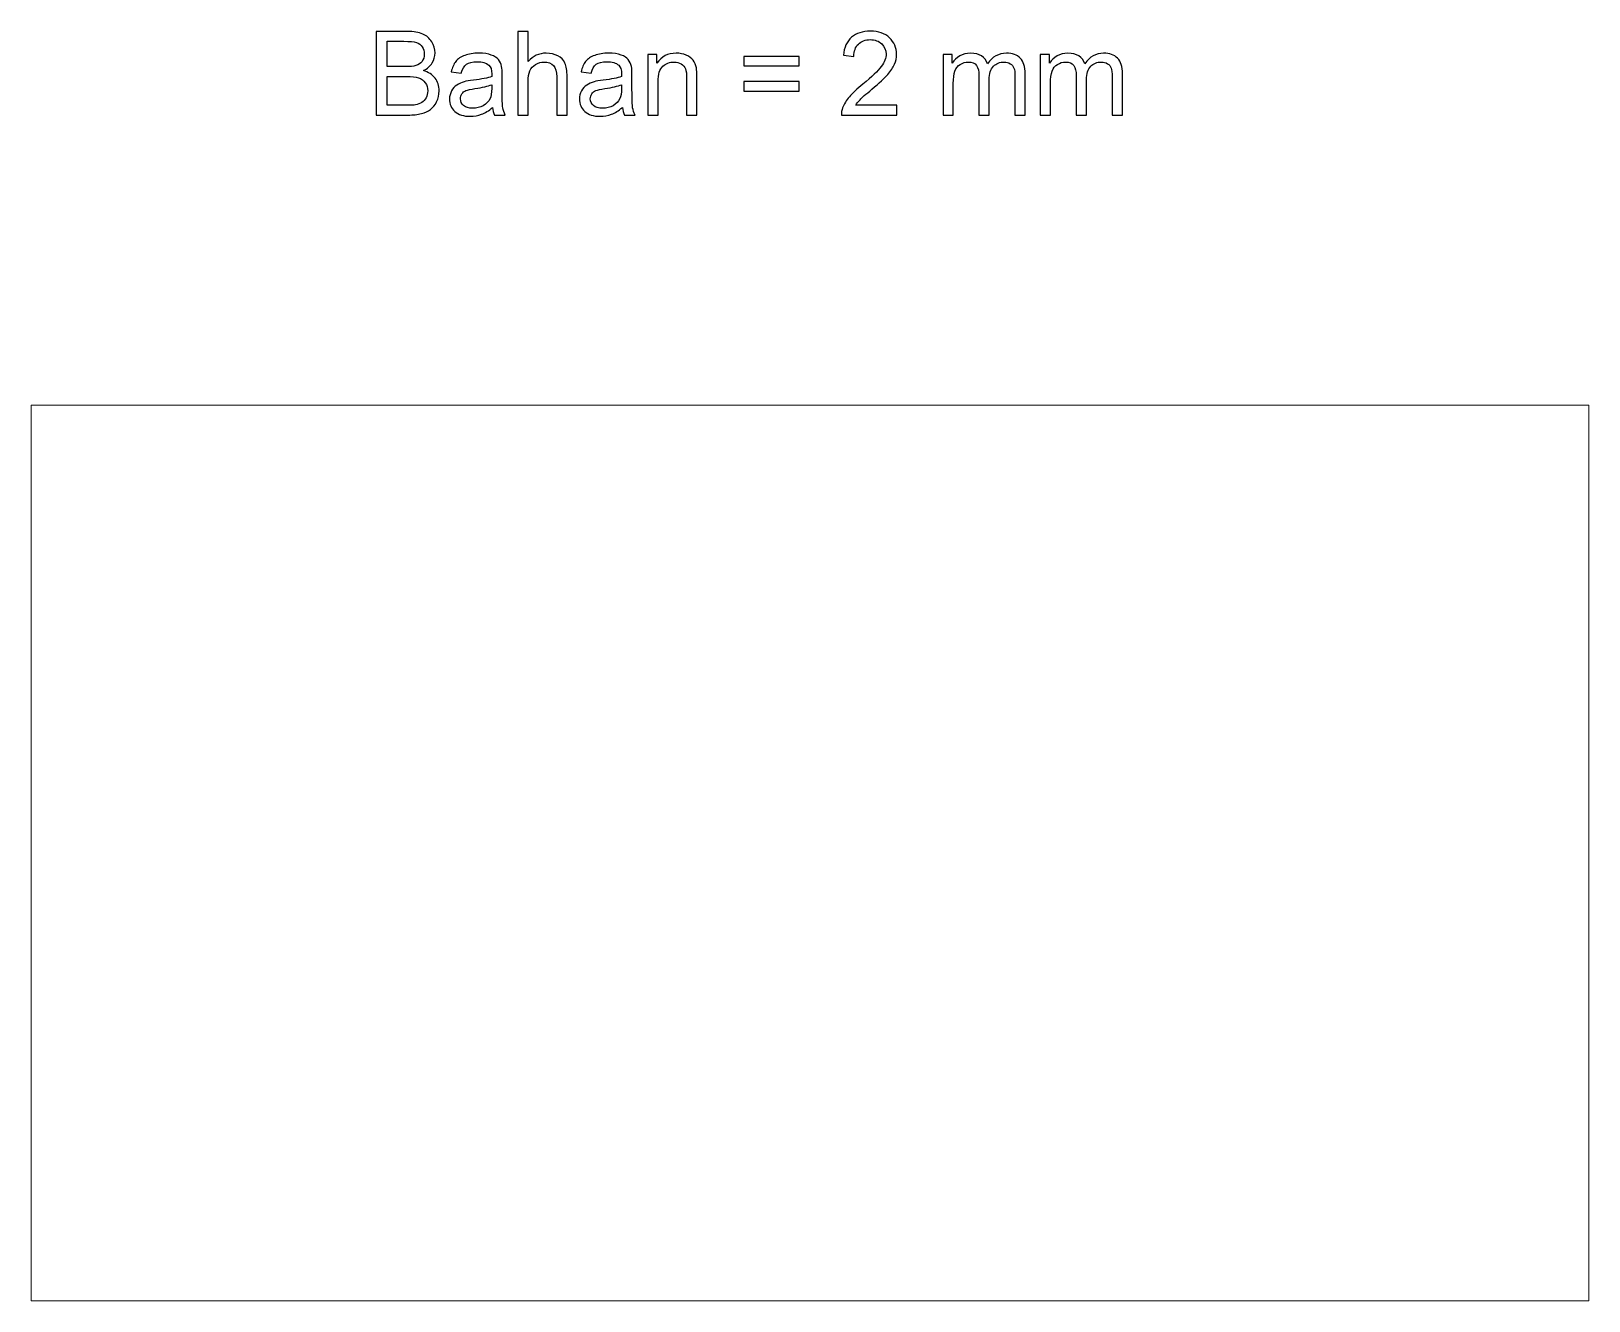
# Model space of a CAD drawing. Header units: millimetres. Extents: x -57 to 56, y -17 to 75.
import ezdxf

# ---------------------------------------------------------------- set-up
doc = ezdxf.new("R2010")
doc.units = ezdxf.units.MM
doc.header["$MEASUREMENT"] = 0
doc.layers.add('Layer 1', color=7, linetype='Continuous')

msp = doc.modelspace()

# ---------------------------------------------------------------- linework, layer by layer
at = {"layer": 'Layer 1', "color": 250, "lineweight": 20}
msp.add_lwpolyline([(-56.8742, -17.3415), (56.1258, -17.3415), (56.1258, 47.6585), (-56.8742, 47.6585), (-56.8742, -17.3415)], close=True, dxfattribs=at)
at = {"layer": 'Layer 1', "color": 250}
for points, knots in [([(-31.8577, 68.712), (-31.8577, 68.712), (-31.8577, 74.7742), (-31.8577, 74.7742), (-31.8577, 74.7742), (-31.8577, 74.7742), (-29.583, 74.7742), (-29.583, 74.7742), (-29.583, 74.7742), (-29.1202, 74.7742), (-28.749, 74.7135), (-28.4682, 74.5907), (-28.4682, 74.5907), (-28.1888, 74.4679), (-27.9701, 74.2789), (-27.8121, 74.0234), (-27.8121, 74.0234), (-27.6526, 73.7694), (-27.5736, 73.5027), (-27.5736, 73.2233), (-27.5736, 73.2233), (-27.5736, 72.9651), (-27.6441, 72.721), (-27.7838, 72.4924), (-27.7838, 72.4924), (-27.9235, 72.2638), (-28.1352, 72.0789), (-28.4188, 71.9378), (-28.4188, 71.9378), (-28.0519, 71.8306), (-27.7697, 71.6471), (-27.5736, 71.3875), (-27.5736, 71.3875), (-27.376, 71.1292), (-27.2772, 70.823), (-27.2772, 70.4703), (-27.2772, 70.4703), (-27.2772, 70.1852), (-27.3379, 69.9213), (-27.4579, 69.6772), (-27.4579, 69.6772), (-27.5778, 69.4331), (-27.726, 69.2454), (-27.9024, 69.1128), (-27.9024, 69.1128), (-28.0788, 68.9815), (-28.3003, 68.8813), (-28.5656, 68.8136), (-28.5656, 68.8136), (-28.8323, 68.7459), (-29.1583, 68.712), (-29.5449, 68.712), (-29.5449, 68.712), (-29.5449, 68.712), (-31.8577, 68.712), (-31.8577, 68.712)], [0, 0, 0, 0, 0.06666667, 0.06666667, 0.06666667, 0.06666667, 0.13333333, 0.13333333, 0.13333333, 0.13333333, 0.2, 0.2, 0.2, 0.2, 0.26666667, 0.26666667, 0.26666667, 0.26666667, 0.33333333, 0.33333333, 0.33333333, 0.33333333, 0.4, 0.4, 0.4, 0.4, 0.46666667, 0.46666667, 0.46666667, 0.46666667, 0.53333333, 0.53333333, 0.53333333, 0.53333333, 0.6, 0.6, 0.6, 0.6, 0.66666667, 0.66666667, 0.66666667, 0.66666667, 0.73333333, 0.73333333, 0.73333333, 0.73333333, 0.8, 0.8, 0.8, 0.8, 0.86666667, 0.86666667, 0.86666667, 0.86666667, 1, 1, 1, 1]), ([(-21.5608, 68.712), (-21.5608, 68.712), (-21.5608, 74.7742), (-21.5608, 74.7742), (-21.5608, 74.7742), (-21.5608, 74.7742), (-20.8157, 74.7742), (-20.8157, 74.7742), (-20.8157, 74.7742), (-20.8157, 74.7742), (-20.8157, 72.5926), (-20.8157, 72.5926), (-20.8157, 72.5926), (-20.47, 72.9976), (-20.034, 73.1994), (-19.5062, 73.1994), (-19.5062, 73.1994), (-19.1831, 73.1994), (-18.9023, 73.1359), (-18.6624, 73.0074), (-18.6624, 73.0074), (-18.4239, 72.879), (-18.2531, 72.7026), (-18.1501, 72.4769), (-18.1501, 72.4769), (-18.0471, 72.2511), (-17.9963, 71.9223), (-17.9963, 71.4933), (-17.9963, 71.4933), (-17.9963, 71.4933), (-17.9963, 68.712), (-17.9963, 68.712), (-17.9963, 68.712), (-17.9963, 68.712), (-18.7414, 68.712), (-18.7414, 68.712), (-18.7414, 68.712), (-18.7414, 68.712), (-18.7414, 71.4905), (-18.7414, 71.4905), (-18.7414, 71.4905), (-18.7414, 71.8616), (-18.8218, 72.1325), (-18.9813, 72.3019), (-18.9813, 72.3019), (-19.1421, 72.4712), (-19.3679, 72.5559), (-19.6614, 72.5559), (-19.6614, 72.5559), (-19.8802, 72.5559), (-20.0862, 72.4994), (-20.2795, 72.3851), (-20.2795, 72.3851), (-20.4728, 72.2708), (-20.6097, 72.1156), (-20.693, 71.9195), (-20.693, 71.9195), (-20.7748, 71.7247), (-20.8157, 71.4552), (-20.8157, 71.1109), (-20.8157, 71.1109), (-20.8157, 71.1109), (-20.8157, 68.712), (-20.8157, 68.712), (-20.8157, 68.712), (-20.8157, 68.712), (-21.5608, 68.712), (-21.5608, 68.712)], [0, 0, 0, 0, 0.05555556, 0.05555556, 0.05555556, 0.05555556, 0.11111111, 0.11111111, 0.11111111, 0.11111111, 0.16666667, 0.16666667, 0.16666667, 0.16666667, 0.22222222, 0.22222222, 0.22222222, 0.22222222, 0.27777778, 0.27777778, 0.27777778, 0.27777778, 0.33333333, 0.33333333, 0.33333333, 0.33333333, 0.38888889, 0.38888889, 0.38888889, 0.38888889, 0.44444444, 0.44444444, 0.44444444, 0.44444444, 0.5, 0.5, 0.5, 0.5, 0.55555556, 0.55555556, 0.55555556, 0.55555556, 0.61111111, 0.61111111, 0.61111111, 0.61111111, 0.66666667, 0.66666667, 0.66666667, 0.66666667, 0.72222222, 0.72222222, 0.72222222, 0.72222222, 0.77777778, 0.77777778, 0.77777778, 0.77777778, 0.83333333, 0.83333333, 0.83333333, 0.83333333, 0.88888889, 0.88888889, 0.88888889, 0.88888889, 1, 1, 1, 1]), ([(5.9151, 69.4232), (5.9151, 69.4232), (5.9151, 68.712), (5.9151, 68.712), (5.9151, 68.712), (5.9151, 68.712), (1.9018, 68.712), (1.9018, 68.712), (1.9018, 68.712), (1.8962, 68.8912), (1.9258, 69.0634), (1.9893, 69.2299), (1.9893, 69.2299), (2.0923, 69.5022), (2.2574, 69.7717), (2.4846, 70.0356), (2.4846, 70.0356), (2.7118, 70.2995), (3.0364, 70.6043), (3.4583, 70.95), (3.4583, 70.95), (4.1145, 71.4905), (4.5604, 71.9181), (4.7932, 72.2341), (4.7932, 72.2341), (5.0275, 72.5502), (5.1446, 72.8494), (5.1446, 73.1316), (5.1446, 73.1316), (5.1446, 73.4265), (5.0387, 73.6749), (4.8271, 73.8781), (4.8271, 73.8781), (4.6154, 74.0799), (4.3388, 74.1815), (3.9988, 74.1815), (3.9988, 74.1815), (3.6389, 74.1815), (3.3511, 74.0742), (3.1352, 73.8598), (3.1352, 73.8598), (2.9192, 73.6467), (2.8106, 73.3503), (2.8078, 72.9708), (2.8078, 72.9708), (2.8078, 72.9708), (2.0458, 73.047), (2.0458, 73.047), (2.0458, 73.047), (2.098, 73.617), (2.2955, 74.0517), (2.637, 74.3508), (2.637, 74.3508), (2.9799, 74.65), (3.4385, 74.7996), (4.0157, 74.7996), (4.0157, 74.7996), (4.5971, 74.7996), (5.0585, 74.6387), (5.3972, 74.3155), (5.3972, 74.3155), (5.7372, 73.9924), (5.9066, 73.5916), (5.9066, 73.1147), (5.9066, 73.1147), (5.9066, 72.872), (5.8572, 72.6335), (5.757, 72.3992), (5.757, 72.3992), (5.6582, 72.1636), (5.4931, 71.9166), (5.2631, 71.657), (5.2631, 71.657), (5.0317, 71.3988), (4.6493, 71.0418), (4.1159, 70.5902), (4.1159, 70.5902), (3.6686, 70.2148), (3.3807, 69.9608), (3.2537, 69.8268), (3.2537, 69.8268), (3.1267, 69.6927), (3.0223, 69.5587), (2.939, 69.4232), (2.939, 69.4232), (2.939, 69.4232), (5.9151, 69.4232), (5.9151, 69.4232)], [0, 0, 0, 0, 0.04347826, 0.04347826, 0.04347826, 0.04347826, 0.08695652, 0.08695652, 0.08695652, 0.08695652, 0.13043478, 0.13043478, 0.13043478, 0.13043478, 0.17391304, 0.17391304, 0.17391304, 0.17391304, 0.2173913, 0.2173913, 0.2173913, 0.2173913, 0.26086957, 0.26086957, 0.26086957, 0.26086957, 0.30434783, 0.30434783, 0.30434783, 0.30434783, 0.34782609, 0.34782609, 0.34782609, 0.34782609, 0.39130435, 0.39130435, 0.39130435, 0.39130435, 0.43478261, 0.43478261, 0.43478261, 0.43478261, 0.47826087, 0.47826087, 0.47826087, 0.47826087, 0.52173913, 0.52173913, 0.52173913, 0.52173913, 0.56521739, 0.56521739, 0.56521739, 0.56521739, 0.60869565, 0.60869565, 0.60869565, 0.60869565, 0.65217391, 0.65217391, 0.65217391, 0.65217391, 0.69565217, 0.69565217, 0.69565217, 0.69565217, 0.73913043, 0.73913043, 0.73913043, 0.73913043, 0.7826087, 0.7826087, 0.7826087, 0.7826087, 0.82608696, 0.82608696, 0.82608696, 0.82608696, 0.86956522, 0.86956522, 0.86956522, 0.86956522, 0.91304348, 0.91304348, 0.91304348, 0.91304348, 1, 1, 1, 1]), ([(-31.0534, 72.2257), (-31.0534, 72.2257), (-29.7425, 72.2257), (-29.7425, 72.2257), (-29.7425, 72.2257), (-29.3869, 72.2257), (-29.1315, 72.2497), (-28.9776, 72.2962), (-28.9776, 72.2962), (-28.773, 72.3569), (-28.6192, 72.4585), (-28.5162, 72.5996), (-28.5162, 72.5996), (-28.4132, 72.7407), (-28.361, 72.9171), (-28.361, 73.1302), (-28.361, 73.1302), (-28.361, 73.332), (-28.409, 73.5098), (-28.5063, 73.6622), (-28.5063, 73.6622), (-28.6023, 73.816), (-28.7406, 73.9218), (-28.9198, 73.9783), (-28.9198, 73.9783), (-29.099, 74.0347), (-29.4066, 74.063), (-29.8412, 74.063), (-29.8412, 74.063), (-29.8412, 74.063), (-31.0534, 74.063), (-31.0534, 74.063), (-31.0534, 74.063), (-31.0534, 74.063), (-31.0534, 72.2257), (-31.0534, 72.2257)], [0, 0, 0, 0, 0.1, 0.1, 0.1, 0.1, 0.2, 0.2, 0.2, 0.2, 0.3, 0.3, 0.3, 0.3, 0.4, 0.4, 0.4, 0.4, 0.5, 0.5, 0.5, 0.5, 0.6, 0.6, 0.6, 0.6, 0.7, 0.7, 0.7, 0.7, 0.8, 0.8, 0.8, 0.8, 1, 1, 1, 1]), ([(-23.3995, 69.2623), (-23.6761, 69.0267), (-23.9428, 68.8616), (-24.1982, 68.7642), (-24.1982, 68.7642), (-24.4536, 68.6668), (-24.7273, 68.6189), (-25.0209, 68.6189), (-25.0209, 68.6189), (-25.5035, 68.6189), (-25.8746, 68.736), (-26.1342, 68.9716), (-26.1342, 68.9716), (-26.3939, 69.2059), (-26.5237, 69.5065), (-26.5237, 69.8719), (-26.5237, 69.8719), (-26.5237, 70.0864), (-26.4743, 70.2826), (-26.3769, 70.4604), (-26.3769, 70.4604), (-26.2782, 70.6382), (-26.1498, 70.7793), (-25.9917, 70.8865), (-25.9917, 70.8865), (-25.8323, 70.9938), (-25.6545, 71.0756), (-25.4555, 71.1307), (-25.4555, 71.1307), (-25.3087, 71.1688), (-25.0872, 71.2054), (-24.7923, 71.2421), (-24.7923, 71.2421), (-24.1911, 71.3127), (-23.7466, 71.3988), (-23.463, 71.4975), (-23.463, 71.4975), (-23.4602, 71.5991), (-23.4588, 71.6641), (-23.4588, 71.6909), (-23.4588, 71.6909), (-23.4588, 71.9928), (-23.5293, 72.2059), (-23.6704, 72.3301), (-23.6704, 72.3301), (-23.8609, 72.498), (-24.1446, 72.5813), (-24.5199, 72.5813), (-24.5199, 72.5813), (-24.8713, 72.5813), (-25.1309, 72.5192), (-25.2974, 72.3964), (-25.2974, 72.3964), (-25.4654, 72.2737), (-25.5881, 72.0563), (-25.6686, 71.7431), (-25.6686, 71.7431), (-25.6686, 71.7431), (-26.3967, 71.8447), (-26.3967, 71.8447), (-26.3967, 71.8447), (-26.3304, 72.1565), (-26.2217, 72.4091), (-26.0693, 72.601), (-26.0693, 72.601), (-25.9169, 72.7929), (-25.6968, 72.9397), (-25.4089, 73.0441), (-25.4089, 73.0441), (-25.1225, 73.1471), (-24.788, 73.1994), (-24.4098, 73.1994), (-24.4098, 73.1994), (-24.0345, 73.1994), (-23.7283, 73.1556), (-23.4926, 73.0667), (-23.4926, 73.0667), (-23.2584, 72.9778), (-23.0848, 72.8677), (-22.9747, 72.7337), (-22.9747, 72.7337), (-22.8647, 72.5996), (-22.7871, 72.4303), (-22.7419, 72.2257), (-22.7419, 72.2257), (-22.7179, 72.0987), (-22.7052, 71.8701), (-22.7052, 71.5413), (-22.7052, 71.5413), (-22.7052, 71.5413), (-22.7052, 70.5535), (-22.7052, 70.5535), (-22.7052, 70.5535), (-22.7052, 69.8635), (-22.6897, 69.4274), (-22.6587, 69.2426), (-22.6587, 69.2426), (-22.629, 69.0577), (-22.5669, 68.8813), (-22.4766, 68.712), (-22.4766, 68.712), (-22.4766, 68.712), (-23.2556, 68.712), (-23.2556, 68.712), (-23.2556, 68.712), (-23.3303, 68.8686), (-23.3783, 69.0521), (-23.3995, 69.2623)], [0, 0, 0, 0, 0.03571429, 0.03571429, 0.03571429, 0.03571429, 0.07142857, 0.07142857, 0.07142857, 0.07142857, 0.10714286, 0.10714286, 0.10714286, 0.10714286, 0.14285714, 0.14285714, 0.14285714, 0.14285714, 0.17857143, 0.17857143, 0.17857143, 0.17857143, 0.21428571, 0.21428571, 0.21428571, 0.21428571, 0.25, 0.25, 0.25, 0.25, 0.28571429, 0.28571429, 0.28571429, 0.28571429, 0.32142857, 0.32142857, 0.32142857, 0.32142857, 0.35714286, 0.35714286, 0.35714286, 0.35714286, 0.39285714, 0.39285714, 0.39285714, 0.39285714, 0.42857143, 0.42857143, 0.42857143, 0.42857143, 0.46428571, 0.46428571, 0.46428571, 0.46428571, 0.5, 0.5, 0.5, 0.5, 0.53571429, 0.53571429, 0.53571429, 0.53571429, 0.57142857, 0.57142857, 0.57142857, 0.57142857, 0.60714286, 0.60714286, 0.60714286, 0.60714286, 0.64285714, 0.64285714, 0.64285714, 0.64285714, 0.67857143, 0.67857143, 0.67857143, 0.67857143, 0.71428571, 0.71428571, 0.71428571, 0.71428571, 0.75, 0.75, 0.75, 0.75, 0.78571429, 0.78571429, 0.78571429, 0.78571429, 0.82142857, 0.82142857, 0.82142857, 0.82142857, 0.85714286, 0.85714286, 0.85714286, 0.85714286, 0.89285714, 0.89285714, 0.89285714, 0.89285714, 0.92857143, 0.92857143, 0.92857143, 0.92857143, 1, 1, 1, 1]), ([(-13.9817, 69.2623), (-14.2583, 69.0267), (-14.525, 68.8616), (-14.7804, 68.7642), (-14.7804, 68.7642), (-15.0358, 68.6668), (-15.3095, 68.6189), (-15.6031, 68.6189), (-15.6031, 68.6189), (-16.0857, 68.6189), (-16.4568, 68.736), (-16.7164, 68.9716), (-16.7164, 68.9716), (-16.9761, 69.2059), (-17.1059, 69.5065), (-17.1059, 69.8719), (-17.1059, 69.8719), (-17.1059, 70.0864), (-17.0565, 70.2826), (-16.9591, 70.4604), (-16.9591, 70.4604), (-16.8604, 70.6382), (-16.732, 70.7793), (-16.5739, 70.8865), (-16.5739, 70.8865), (-16.4145, 70.9938), (-16.2367, 71.0756), (-16.0377, 71.1307), (-16.0377, 71.1307), (-15.8909, 71.1688), (-15.6694, 71.2054), (-15.3745, 71.2421), (-15.3745, 71.2421), (-14.7733, 71.3127), (-14.3288, 71.3988), (-14.0452, 71.4975), (-14.0452, 71.4975), (-14.0424, 71.5991), (-14.041, 71.6641), (-14.041, 71.6909), (-14.041, 71.6909), (-14.041, 71.9928), (-14.1115, 72.2059), (-14.2526, 72.3301), (-14.2526, 72.3301), (-14.4431, 72.498), (-14.7268, 72.5813), (-15.1021, 72.5813), (-15.1021, 72.5813), (-15.4535, 72.5813), (-15.7131, 72.5192), (-15.8796, 72.3964), (-15.8796, 72.3964), (-16.0476, 72.2737), (-16.1703, 72.0563), (-16.2508, 71.7431), (-16.2508, 71.7431), (-16.2508, 71.7431), (-16.9789, 71.8447), (-16.9789, 71.8447), (-16.9789, 71.8447), (-16.9126, 72.1565), (-16.8039, 72.4091), (-16.6515, 72.601), (-16.6515, 72.601), (-16.4991, 72.7929), (-16.279, 72.9397), (-15.9911, 73.0441), (-15.9911, 73.0441), (-15.7047, 73.1471), (-15.3702, 73.1994), (-14.992, 73.1994), (-14.992, 73.1994), (-14.6167, 73.1994), (-14.3105, 73.1556), (-14.0748, 73.0667), (-14.0748, 73.0667), (-13.8406, 72.9778), (-13.667, 72.8677), (-13.5569, 72.7337), (-13.5569, 72.7337), (-13.4469, 72.5996), (-13.3693, 72.4303), (-13.3241, 72.2257), (-13.3241, 72.2257), (-13.3001, 72.0987), (-13.2874, 71.8701), (-13.2874, 71.5413), (-13.2874, 71.5413), (-13.2874, 71.5413), (-13.2874, 70.5535), (-13.2874, 70.5535), (-13.2874, 70.5535), (-13.2874, 69.8635), (-13.2719, 69.4274), (-13.2409, 69.2426), (-13.2409, 69.2426), (-13.2112, 69.0577), (-13.1491, 68.8813), (-13.0588, 68.712), (-13.0588, 68.712), (-13.0588, 68.712), (-13.8378, 68.712), (-13.8378, 68.712), (-13.8378, 68.712), (-13.9125, 68.8686), (-13.9605, 69.0521), (-13.9817, 69.2623)], [0, 0, 0, 0, 0.03571429, 0.03571429, 0.03571429, 0.03571429, 0.07142857, 0.07142857, 0.07142857, 0.07142857, 0.10714286, 0.10714286, 0.10714286, 0.10714286, 0.14285714, 0.14285714, 0.14285714, 0.14285714, 0.17857143, 0.17857143, 0.17857143, 0.17857143, 0.21428571, 0.21428571, 0.21428571, 0.21428571, 0.25, 0.25, 0.25, 0.25, 0.28571429, 0.28571429, 0.28571429, 0.28571429, 0.32142857, 0.32142857, 0.32142857, 0.32142857, 0.35714286, 0.35714286, 0.35714286, 0.35714286, 0.39285714, 0.39285714, 0.39285714, 0.39285714, 0.42857143, 0.42857143, 0.42857143, 0.42857143, 0.46428571, 0.46428571, 0.46428571, 0.46428571, 0.5, 0.5, 0.5, 0.5, 0.53571429, 0.53571429, 0.53571429, 0.53571429, 0.57142857, 0.57142857, 0.57142857, 0.57142857, 0.60714286, 0.60714286, 0.60714286, 0.60714286, 0.64285714, 0.64285714, 0.64285714, 0.64285714, 0.67857143, 0.67857143, 0.67857143, 0.67857143, 0.71428571, 0.71428571, 0.71428571, 0.71428571, 0.75, 0.75, 0.75, 0.75, 0.78571429, 0.78571429, 0.78571429, 0.78571429, 0.82142857, 0.82142857, 0.82142857, 0.82142857, 0.85714286, 0.85714286, 0.85714286, 0.85714286, 0.89285714, 0.89285714, 0.89285714, 0.89285714, 0.92857143, 0.92857143, 0.92857143, 0.92857143, 1, 1, 1, 1]), ([(-12.143, 68.712), (-12.143, 68.712), (-12.143, 73.1062), (-12.143, 73.1062), (-12.143, 73.1062), (-12.143, 73.1062), (-11.4741, 73.1062), (-11.4741, 73.1062), (-11.4741, 73.1062), (-11.4741, 73.1062), (-11.4741, 72.4825), (-11.4741, 72.4825), (-11.4741, 72.4825), (-11.1524, 72.9609), (-10.6867, 73.1994), (-10.0785, 73.1994), (-10.0785, 73.1994), (-9.8132, 73.1994), (-9.5705, 73.1514), (-9.349, 73.0568), (-9.349, 73.0568), (-9.1274, 72.9623), (-8.9609, 72.8367), (-8.8509, 72.6829), (-8.8509, 72.6829), (-8.7408, 72.5291), (-8.6632, 72.3456), (-8.6194, 72.134), (-8.6194, 72.134), (-8.5926, 71.9957), (-8.5785, 71.7544), (-8.5785, 71.4101), (-8.5785, 71.4101), (-8.5785, 71.4101), (-8.5785, 68.712), (-8.5785, 68.712), (-8.5785, 68.712), (-8.5785, 68.712), (-9.3236, 68.712), (-9.3236, 68.712), (-9.3236, 68.712), (-9.3236, 68.712), (-9.3236, 71.3818), (-9.3236, 71.3818), (-9.3236, 71.3818), (-9.3236, 71.6852), (-9.3518, 71.9124), (-9.4097, 72.062), (-9.4097, 72.062), (-9.4675, 72.2116), (-9.5705, 72.3315), (-9.7173, 72.4218), (-9.7173, 72.4218), (-9.864, 72.5107), (-10.0376, 72.5559), (-10.2352, 72.5559), (-10.2352, 72.5559), (-10.5513, 72.5559), (-10.8236, 72.4557), (-11.0536, 72.2539), (-11.0536, 72.2539), (-11.2836, 72.0535), (-11.3979, 71.6711), (-11.3979, 71.1095), (-11.3979, 71.1095), (-11.3979, 71.1095), (-11.3979, 68.712), (-11.3979, 68.712), (-11.3979, 68.712), (-11.3979, 68.712), (-12.143, 68.712), (-12.143, 68.712)], [0, 0, 0, 0, 0.05263158, 0.05263158, 0.05263158, 0.05263158, 0.10526316, 0.10526316, 0.10526316, 0.10526316, 0.15789474, 0.15789474, 0.15789474, 0.15789474, 0.21052632, 0.21052632, 0.21052632, 0.21052632, 0.26315789, 0.26315789, 0.26315789, 0.26315789, 0.31578947, 0.31578947, 0.31578947, 0.31578947, 0.36842105, 0.36842105, 0.36842105, 0.36842105, 0.42105263, 0.42105263, 0.42105263, 0.42105263, 0.47368421, 0.47368421, 0.47368421, 0.47368421, 0.52631579, 0.52631579, 0.52631579, 0.52631579, 0.57894737, 0.57894737, 0.57894737, 0.57894737, 0.63157895, 0.63157895, 0.63157895, 0.63157895, 0.68421053, 0.68421053, 0.68421053, 0.68421053, 0.73684211, 0.73684211, 0.73684211, 0.73684211, 0.78947368, 0.78947368, 0.78947368, 0.78947368, 0.84210526, 0.84210526, 0.84210526, 0.84210526, 0.89473684, 0.89473684, 0.89473684, 0.89473684, 1, 1, 1, 1]), ([(-1.1702, 72.2765), (-1.1702, 72.2765), (-5.1665, 72.2765), (-5.1665, 72.2765), (-5.1665, 72.2765), (-5.1665, 72.2765), (-5.1665, 72.9708), (-5.1665, 72.9708), (-5.1665, 72.9708), (-5.1665, 72.9708), (-1.1702, 72.9708), (-1.1702, 72.9708), (-1.1702, 72.9708), (-1.1702, 72.9708), (-1.1702, 72.2765), (-1.1702, 72.2765)], [0, 0, 0, 0, 0.2, 0.2, 0.2, 0.2, 0.4, 0.4, 0.4, 0.4, 0.6, 0.6, 0.6, 0.6, 1, 1, 1, 1]), ([(9.2763, 68.712), (9.2763, 68.712), (9.2763, 73.1062), (9.2763, 73.1062), (9.2763, 73.1062), (9.2763, 73.1062), (9.9452, 73.1062), (9.9452, 73.1062), (9.9452, 73.1062), (9.9452, 73.1062), (9.9452, 72.4853), (9.9452, 72.4853), (9.9452, 72.4853), (10.082, 72.6998), (10.2655, 72.8734), (10.4941, 73.0032), (10.4941, 73.0032), (10.7227, 73.1344), (10.9823, 73.1994), (11.2744, 73.1994), (11.2744, 73.1994), (11.599, 73.1994), (11.8657, 73.1316), (12.0731, 72.9976), (12.0731, 72.9976), (12.2806, 72.8621), (12.4273, 72.6744), (12.512, 72.4317), (12.512, 72.4317), (12.8619, 72.9439), (13.3149, 73.1994), (13.8737, 73.1994), (13.8737, 73.1994), (14.3112, 73.1994), (14.6484, 73.0794), (14.8827, 72.8381), (14.8827, 72.8381), (15.1183, 72.5968), (15.2369, 72.2257), (15.2369, 71.7247), (15.2369, 71.7247), (15.2369, 71.7247), (15.2369, 68.712), (15.2369, 68.712), (15.2369, 68.712), (15.2369, 68.712), (14.4918, 68.712), (14.4918, 68.712), (14.4918, 68.712), (14.4918, 68.712), (14.4918, 71.4778), (14.4918, 71.4778), (14.4918, 71.4778), (14.4918, 71.7741), (14.4664, 71.9886), (14.4184, 72.1198), (14.4184, 72.1198), (14.3704, 72.2511), (14.2829, 72.3555), (14.1545, 72.4359), (14.1545, 72.4359), (14.0275, 72.5164), (13.878, 72.5559), (13.7072, 72.5559), (13.7072, 72.5559), (13.3968, 72.5559), (13.1399, 72.4529), (12.9353, 72.2483), (12.9353, 72.2483), (12.7307, 72.0422), (12.6291, 71.7134), (12.6291, 71.2619), (12.6291, 71.2619), (12.6291, 71.2619), (12.6291, 68.712), (12.6291, 68.712), (12.6291, 68.712), (12.6291, 68.712), (11.884, 68.712), (11.884, 68.712), (11.884, 68.712), (11.884, 68.712), (11.884, 71.5639), (11.884, 71.5639), (11.884, 71.5639), (11.884, 71.8941), (11.8234, 72.1424), (11.702, 72.3075), (11.702, 72.3075), (11.5807, 72.4726), (11.3817, 72.5559), (11.1065, 72.5559), (11.1065, 72.5559), (10.8977, 72.5559), (10.7044, 72.5008), (10.5266, 72.3908), (10.5266, 72.3908), (10.3488, 72.2807), (10.2203, 72.1198), (10.1399, 71.9068), (10.1399, 71.9068), (10.0609, 71.6951), (10.0214, 71.3889), (10.0214, 70.9895), (10.0214, 70.9895), (10.0214, 70.9895), (10.0214, 68.712), (10.0214, 68.712), (10.0214, 68.712), (10.0214, 68.712), (9.2763, 68.712), (9.2763, 68.712)], [0, 0, 0, 0, 0.03448276, 0.03448276, 0.03448276, 0.03448276, 0.06896552, 0.06896552, 0.06896552, 0.06896552, 0.10344828, 0.10344828, 0.10344828, 0.10344828, 0.13793103, 0.13793103, 0.13793103, 0.13793103, 0.17241379, 0.17241379, 0.17241379, 0.17241379, 0.20689655, 0.20689655, 0.20689655, 0.20689655, 0.24137931, 0.24137931, 0.24137931, 0.24137931, 0.27586207, 0.27586207, 0.27586207, 0.27586207, 0.31034483, 0.31034483, 0.31034483, 0.31034483, 0.34482759, 0.34482759, 0.34482759, 0.34482759, 0.37931034, 0.37931034, 0.37931034, 0.37931034, 0.4137931, 0.4137931, 0.4137931, 0.4137931, 0.44827586, 0.44827586, 0.44827586, 0.44827586, 0.48275862, 0.48275862, 0.48275862, 0.48275862, 0.51724138, 0.51724138, 0.51724138, 0.51724138, 0.55172414, 0.55172414, 0.55172414, 0.55172414, 0.5862069, 0.5862069, 0.5862069, 0.5862069, 0.62068966, 0.62068966, 0.62068966, 0.62068966, 0.65517241, 0.65517241, 0.65517241, 0.65517241, 0.68965517, 0.68965517, 0.68965517, 0.68965517, 0.72413793, 0.72413793, 0.72413793, 0.72413793, 0.75862069, 0.75862069, 0.75862069, 0.75862069, 0.79310345, 0.79310345, 0.79310345, 0.79310345, 0.82758621, 0.82758621, 0.82758621, 0.82758621, 0.86206897, 0.86206897, 0.86206897, 0.86206897, 0.89655172, 0.89655172, 0.89655172, 0.89655172, 0.93103448, 0.93103448, 0.93103448, 0.93103448, 1, 1, 1, 1]), ([(16.3291, 68.712), (16.3291, 68.712), (16.3291, 73.1062), (16.3291, 73.1062), (16.3291, 73.1062), (16.3291, 73.1062), (16.998, 73.1062), (16.998, 73.1062), (16.998, 73.1062), (16.998, 73.1062), (16.998, 72.4853), (16.998, 72.4853), (16.998, 72.4853), (17.1348, 72.6998), (17.3183, 72.8734), (17.5469, 73.0032), (17.5469, 73.0032), (17.7755, 73.1344), (18.0351, 73.1994), (18.3272, 73.1994), (18.3272, 73.1994), (18.6518, 73.1994), (18.9185, 73.1316), (19.1259, 72.9976), (19.1259, 72.9976), (19.3334, 72.8621), (19.4801, 72.6744), (19.5648, 72.4317), (19.5648, 72.4317), (19.9147, 72.9439), (20.3677, 73.1994), (20.9265, 73.1994), (20.9265, 73.1994), (21.364, 73.1994), (21.7012, 73.0794), (21.9355, 72.8381), (21.9355, 72.8381), (22.1711, 72.5968), (22.2897, 72.2257), (22.2897, 71.7247), (22.2897, 71.7247), (22.2897, 71.7247), (22.2897, 68.712), (22.2897, 68.712), (22.2897, 68.712), (22.2897, 68.712), (21.5446, 68.712), (21.5446, 68.712), (21.5446, 68.712), (21.5446, 68.712), (21.5446, 71.4778), (21.5446, 71.4778), (21.5446, 71.4778), (21.5446, 71.7741), (21.5192, 71.9886), (21.4712, 72.1198), (21.4712, 72.1198), (21.4232, 72.2511), (21.3357, 72.3555), (21.2073, 72.4359), (21.2073, 72.4359), (21.0803, 72.5164), (20.9308, 72.5559), (20.76, 72.5559), (20.76, 72.5559), (20.4496, 72.5559), (20.1927, 72.4529), (19.9881, 72.2483), (19.9881, 72.2483), (19.7835, 72.0422), (19.6819, 71.7134), (19.6819, 71.2619), (19.6819, 71.2619), (19.6819, 71.2619), (19.6819, 68.712), (19.6819, 68.712), (19.6819, 68.712), (19.6819, 68.712), (18.9368, 68.712), (18.9368, 68.712), (18.9368, 68.712), (18.9368, 68.712), (18.9368, 71.5639), (18.9368, 71.5639), (18.9368, 71.5639), (18.9368, 71.8941), (18.8762, 72.1424), (18.7548, 72.3075), (18.7548, 72.3075), (18.6335, 72.4726), (18.4345, 72.5559), (18.1593, 72.5559), (18.1593, 72.5559), (17.9505, 72.5559), (17.7572, 72.5008), (17.5794, 72.3908), (17.5794, 72.3908), (17.4016, 72.2807), (17.2731, 72.1198), (17.1927, 71.9068), (17.1927, 71.9068), (17.1137, 71.6951), (17.0742, 71.3889), (17.0742, 70.9895), (17.0742, 70.9895), (17.0742, 70.9895), (17.0742, 68.712), (17.0742, 68.712), (17.0742, 68.712), (17.0742, 68.712), (16.3291, 68.712), (16.3291, 68.712)], [0, 0, 0, 0, 0.03448276, 0.03448276, 0.03448276, 0.03448276, 0.06896552, 0.06896552, 0.06896552, 0.06896552, 0.10344828, 0.10344828, 0.10344828, 0.10344828, 0.13793103, 0.13793103, 0.13793103, 0.13793103, 0.17241379, 0.17241379, 0.17241379, 0.17241379, 0.20689655, 0.20689655, 0.20689655, 0.20689655, 0.24137931, 0.24137931, 0.24137931, 0.24137931, 0.27586207, 0.27586207, 0.27586207, 0.27586207, 0.31034483, 0.31034483, 0.31034483, 0.31034483, 0.34482759, 0.34482759, 0.34482759, 0.34482759, 0.37931034, 0.37931034, 0.37931034, 0.37931034, 0.4137931, 0.4137931, 0.4137931, 0.4137931, 0.44827586, 0.44827586, 0.44827586, 0.44827586, 0.48275862, 0.48275862, 0.48275862, 0.48275862, 0.51724138, 0.51724138, 0.51724138, 0.51724138, 0.55172414, 0.55172414, 0.55172414, 0.55172414, 0.5862069, 0.5862069, 0.5862069, 0.5862069, 0.62068966, 0.62068966, 0.62068966, 0.62068966, 0.65517241, 0.65517241, 0.65517241, 0.65517241, 0.68965517, 0.68965517, 0.68965517, 0.68965517, 0.72413793, 0.72413793, 0.72413793, 0.72413793, 0.75862069, 0.75862069, 0.75862069, 0.75862069, 0.79310345, 0.79310345, 0.79310345, 0.79310345, 0.82758621, 0.82758621, 0.82758621, 0.82758621, 0.86206897, 0.86206897, 0.86206897, 0.86206897, 0.89655172, 0.89655172, 0.89655172, 0.89655172, 0.93103448, 0.93103448, 0.93103448, 0.93103448, 1, 1, 1, 1]), ([(-31.0534, 69.4232), (-31.0534, 69.4232), (-29.5435, 69.4232), (-29.5435, 69.4232), (-29.5435, 69.4232), (-29.2839, 69.4232), (-29.1018, 69.4331), (-28.996, 69.4528), (-28.996, 69.4528), (-28.8125, 69.4853), (-28.6573, 69.5403), (-28.5331, 69.6179), (-28.5331, 69.6179), (-28.409, 69.6955), (-28.3074, 69.8084), (-28.2269, 69.9566), (-28.2269, 69.9566), (-28.1465, 70.1048), (-28.107, 70.2755), (-28.107, 70.4688), (-28.107, 70.4688), (-28.107, 70.696), (-28.1648, 70.8922), (-28.282, 71.0601), (-28.282, 71.0601), (-28.3977, 71.228), (-28.5585, 71.3451), (-28.7646, 71.4129), (-28.7646, 71.4129), (-28.9692, 71.4806), (-29.2655, 71.5145), (-29.6507, 71.5145), (-29.6507, 71.5145), (-29.6507, 71.5145), (-31.0534, 71.5145), (-31.0534, 71.5145), (-31.0534, 71.5145), (-31.0534, 71.5145), (-31.0534, 69.4232), (-31.0534, 69.4232)], [0, 0, 0, 0, 0.09090909, 0.09090909, 0.09090909, 0.09090909, 0.18181818, 0.18181818, 0.18181818, 0.18181818, 0.27272727, 0.27272727, 0.27272727, 0.27272727, 0.36363636, 0.36363636, 0.36363636, 0.36363636, 0.45454545, 0.45454545, 0.45454545, 0.45454545, 0.54545455, 0.54545455, 0.54545455, 0.54545455, 0.63636364, 0.63636364, 0.63636364, 0.63636364, 0.72727273, 0.72727273, 0.72727273, 0.72727273, 0.81818182, 0.81818182, 0.81818182, 0.81818182, 1, 1, 1, 1]), ([(-23.4588, 70.9133), (-23.7297, 70.8033), (-24.1361, 70.7101), (-24.678, 70.6339), (-24.678, 70.6339), (-24.9856, 70.5902), (-25.2029, 70.5408), (-25.3299, 70.4858), (-25.3299, 70.4858), (-25.4569, 70.4307), (-25.5543, 70.3503), (-25.6234, 70.2459), (-25.6234, 70.2459), (-25.6926, 70.1401), (-25.7278, 70.0229), (-25.7278, 69.8931), (-25.7278, 69.8931), (-25.7278, 69.697), (-25.653, 69.5319), (-25.5021, 69.4006), (-25.5021, 69.4006), (-25.3511, 69.2694), (-25.1309, 69.2031), (-24.8416, 69.2031), (-24.8416, 69.2031), (-24.5552, 69.2031), (-24.2998, 69.2652), (-24.0754, 69.3907), (-24.0754, 69.3907), (-23.8525, 69.5149), (-23.6874, 69.6857), (-23.5829, 69.9016), (-23.5829, 69.9016), (-23.5025, 70.0695), (-23.463, 70.3164), (-23.463, 70.6424), (-23.463, 70.6424), (-23.463, 70.6424), (-23.4588, 70.9133), (-23.4588, 70.9133)], [0, 0, 0, 0, 0.09090909, 0.09090909, 0.09090909, 0.09090909, 0.18181818, 0.18181818, 0.18181818, 0.18181818, 0.27272727, 0.27272727, 0.27272727, 0.27272727, 0.36363636, 0.36363636, 0.36363636, 0.36363636, 0.45454545, 0.45454545, 0.45454545, 0.45454545, 0.54545455, 0.54545455, 0.54545455, 0.54545455, 0.63636364, 0.63636364, 0.63636364, 0.63636364, 0.72727273, 0.72727273, 0.72727273, 0.72727273, 0.81818182, 0.81818182, 0.81818182, 0.81818182, 1, 1, 1, 1]), ([(-14.041, 70.9133), (-14.3119, 70.8033), (-14.7183, 70.7101), (-15.2602, 70.6339), (-15.2602, 70.6339), (-15.5678, 70.5902), (-15.7851, 70.5408), (-15.9121, 70.4858), (-15.9121, 70.4858), (-16.0391, 70.4307), (-16.1365, 70.3503), (-16.2056, 70.2459), (-16.2056, 70.2459), (-16.2748, 70.1401), (-16.31, 70.0229), (-16.31, 69.8931), (-16.31, 69.8931), (-16.31, 69.697), (-16.2352, 69.5319), (-16.0843, 69.4006), (-16.0843, 69.4006), (-15.9333, 69.2694), (-15.7131, 69.2031), (-15.4238, 69.2031), (-15.4238, 69.2031), (-15.1374, 69.2031), (-14.882, 69.2652), (-14.6576, 69.3907), (-14.6576, 69.3907), (-14.4347, 69.5149), (-14.2696, 69.6857), (-14.1651, 69.9016), (-14.1651, 69.9016), (-14.0847, 70.0695), (-14.0452, 70.3164), (-14.0452, 70.6424), (-14.0452, 70.6424), (-14.0452, 70.6424), (-14.041, 70.9133), (-14.041, 70.9133)], [0, 0, 0, 0, 0.09090909, 0.09090909, 0.09090909, 0.09090909, 0.18181818, 0.18181818, 0.18181818, 0.18181818, 0.27272727, 0.27272727, 0.27272727, 0.27272727, 0.36363636, 0.36363636, 0.36363636, 0.36363636, 0.45454545, 0.45454545, 0.45454545, 0.45454545, 0.54545455, 0.54545455, 0.54545455, 0.54545455, 0.63636364, 0.63636364, 0.63636364, 0.63636364, 0.72727273, 0.72727273, 0.72727273, 0.72727273, 0.81818182, 0.81818182, 0.81818182, 0.81818182, 1, 1, 1, 1]), ([(-1.1702, 70.4392), (-1.1702, 70.4392), (-5.1665, 70.4392), (-5.1665, 70.4392), (-5.1665, 70.4392), (-5.1665, 70.4392), (-5.1665, 71.1335), (-5.1665, 71.1335), (-5.1665, 71.1335), (-5.1665, 71.1335), (-1.1702, 71.1335), (-1.1702, 71.1335), (-1.1702, 71.1335), (-1.1702, 71.1335), (-1.1702, 70.4392), (-1.1702, 70.4392)], [0, 0, 0, 0, 0.2, 0.2, 0.2, 0.2, 0.4, 0.4, 0.4, 0.4, 0.6, 0.6, 0.6, 0.6, 1, 1, 1, 1])]:
    msp.add_open_spline(points, degree=3, knots=knots, dxfattribs=at)

doc.saveas('drawing.dxf')
